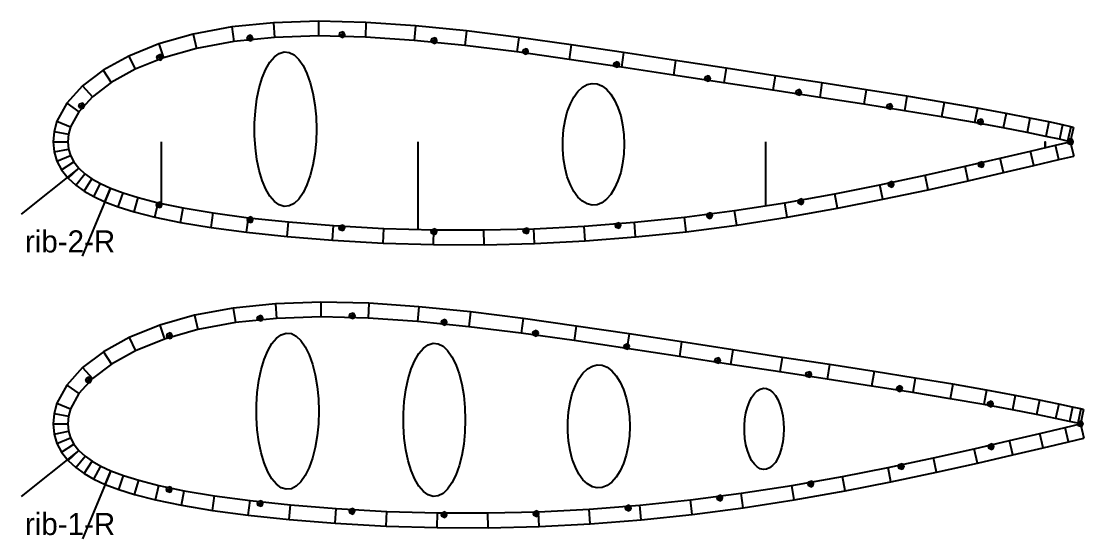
# Model space of a CAD drawing. Header units: millimetres. Extents: x 0 to 1469, y 0 to 3646.
# Drawn here: x 0 to 577, y 0 to 281 of the extents above; entities that cross this region are included whole.
import ezdxf

# ---------------------------------------------------------------- set-up
doc = ezdxf.new("R2010")
doc.units = ezdxf.units.MM
for name, color, linetype in [('CUT', 1, 'CONTINUOUS'), ('MARK', 5, 'CONTINUOUS'), ('SEAM', 3, 'CONTINUOUS'), ('TEXT', 7, 'CONTINUOUS')]:
    doc.layers.add(name, color=color, linetype=linetype)

msp = doc.modelspace()

# ---------------------------------------------------------------- linework, layer by layer
at = {"layer": 'CUT', "color": 1}
for points in [[(571.6, 223.45), (570.1, 223.79), (565.6, 224.78), (558.2, 226.38), (547.9, 228.49), (534.9, 231.02), (519.3, 233.89), (501.2, 237.02), (481, 240.36), (458.9, 243.89), (434.9, 247.59), (409.5, 251.49), (382.9, 255.6), (355.4, 259.8), (327.2, 264.1), (298.7, 268.3), (270.2, 272.3), (241.9, 275.9), (214.1, 278.7), (187.2, 280.5), (161.4, 281.1), (137, 280.3), (114.3, 278), (93.45, 274.1), (74.74, 268.8), (58.38, 262.2), (44.51, 254.5), (33.26, 245.96), (24.77, 236.59), (19.41, 226.76), (17.85, 221.17), (17.34, 215.65), (17.87, 210.15), (19.41, 205.05), (21.91, 200.33), (25.48, 195.82), (29.57, 192.06), (34.11, 188.83), (39.38, 185.83), (45.38, 183.05), (52.68, 180.29), (61.27, 177.6), (72.54, 174.72), (86.49, 171.84), (103.1, 169.06), (122.4, 166.46), (144.4, 164.12), (169.1, 162.118), (196.5, 160.608), (224, 159.811), (251.4, 159.732), (278.8, 160.383), (306.3, 161.777), (333.7, 163.92), (361.1, 166.8), (388.6, 170.4), (416, 174.66), (443.4, 179.54), (468, 184.39), (492.6, 189.61), (514.4, 194.49), (533.5, 198.9), (549.9, 202.73), (563.5, 205.94), (571.7, 207.86)], [(122.7, 272), (125.7, 272), (125.3, 273), (124.2, 273.5), (124.2, 270.5), (123.2, 270.9), (122.7, 272), (123.2, 273), (124.2, 273.5)], [(124.2, 270.5), (125.3, 270.9), (125.7, 272)], [(172.8, 273.8), (175.8, 273.8), (175.3, 274.9), (174.3, 275.3), (174.3, 272.3), (173.2, 272.8), (172.8, 273.8), (173.2, 274.9), (174.3, 275.3)], [(174.3, 272.3), (175.3, 272.8), (175.8, 273.8)], [(222.7, 270.6), (225.7, 270.6), (225.3, 271.7), (224.2, 272.1), (224.2, 269.1), (223.2, 269.6), (222.7, 270.6), (223.2, 271.7), (224.2, 272.1)], [(224.2, 269.1), (225.3, 269.6), (225.7, 270.6)], [(272.4, 264.7), (275.4, 264.7), (275, 265.8), (273.9, 266.2), (273.9, 263.2), (272.9, 263.7), (272.4, 264.7), (272.9, 265.8), (273.9, 266.2)], [(73.69, 261.5), (76.69, 261.5), (76.26, 262.5), (75.19, 263), (75.19, 260), (74.13, 260.4), (73.69, 261.5), (74.13, 262.5), (75.19, 263)], [(75.19, 260), (76.26, 260.4), (76.69, 261.5)], [(273.9, 263.2), (275, 263.7), (275.4, 264.7)], [(321.9, 257.6), (324.9, 257.6), (324.5, 258.6), (323.4, 259.1), (323.4, 256.1), (322.3, 256.5), (321.9, 257.6), (322.3, 258.6), (323.4, 259.1)], [(323.4, 256.1), (324.5, 256.5), (324.9, 257.6)], [(371.3, 250.03), (374.3, 250.03), (373.9, 251.09), (372.8, 251.53), (372.8, 248.53), (371.8, 248.97), (371.3, 250.03), (371.8, 251.09), (372.8, 251.53)], [(372.8, 248.53), (373.9, 248.97), (374.3, 250.03)], [(420.8, 242.46), (423.8, 242.46), (423.3, 243.52), (422.3, 243.96), (422.3, 240.96), (421.2, 241.4), (420.8, 242.46), (421.2, 243.52), (422.3, 243.96)], [(422.3, 240.96), (423.3, 241.4), (423.8, 242.46)], [(31.34, 235.15), (34.34, 235.15), (33.9, 236.21), (32.84, 236.65), (32.84, 233.65), (31.78, 234.09), (31.34, 235.15), (31.78, 236.21), (32.84, 236.65)], [(32.84, 233.65), (33.9, 234.09), (34.34, 235.15)], [(470.2, 234.76), (473.2, 234.76), (472.7, 235.82), (471.7, 236.26), (471.7, 233.26), (470.6, 233.7), (470.2, 234.76), (470.6, 235.82), (471.7, 236.26)], [(471.7, 233.26), (472.7, 233.7), (473.2, 234.76)], [(519.5, 226.45), (522.5, 226.45), (522.1, 227.51), (521, 227.95), (521, 224.95), (519.9, 225.39), (519.5, 226.45), (519.9, 227.51), (521, 227.95)], [(521, 224.95), (522.1, 225.39), (522.5, 226.45)], [(519.9, 203.28), (522.9, 203.28), (522.4, 204.34), (521.4, 204.78), (521.4, 201.78), (520.3, 202.22), (519.9, 203.28), (520.3, 204.34), (521.4, 204.78)], [(521.4, 201.78), (522.4, 202.22), (522.9, 203.28)], [(471, 192.51), (474, 192.51), (473.6, 193.57), (472.5, 194.01), (472.5, 191.01), (471.5, 191.45), (471, 192.51), (471.5, 193.57), (472.5, 194.01)], [(472.5, 191.01), (473.6, 191.45), (474, 192.51)], [(73.42, 181.38), (76.42, 181.38), (75.98, 182.44), (74.92, 182.88), (74.92, 179.88), (73.86, 180.32), (73.42, 181.38), (73.86, 182.44), (74.92, 182.88)], [(74.92, 179.88), (75.98, 180.32), (76.42, 181.38)], [(421.9, 183.09), (424.9, 183.09), (424.5, 184.15), (423.4, 184.59), (423.4, 181.59), (422.3, 182.03), (421.9, 183.09), (422.3, 184.15), (423.4, 184.59)], [(423.4, 181.59), (424.5, 182.03), (424.9, 183.09)], [(122.8, 173.29), (125.8, 173.29), (125.4, 174.35), (124.3, 174.79), (124.3, 171.79), (123.3, 172.23), (122.8, 173.29), (123.3, 174.35), (124.3, 174.79)], [(124.3, 171.79), (125.4, 172.23), (125.8, 173.29)], [(372.4, 175.54), (375.4, 175.54), (375, 176.6), (373.9, 177.04), (373.9, 174.04), (372.9, 174.47), (372.4, 175.54), (372.9, 176.6), (373.9, 177.04)], [(373.9, 174.04), (375, 174.47), (375.4, 175.54)], [(172.7, 168.85), (175.7, 168.85), (175.2, 169.91), (174.2, 170.35), (174.2, 167.35), (173.1, 167.79), (172.7, 168.85), (173.1, 169.91), (174.2, 170.35)], [(174.2, 167.35), (175.2, 167.79), (175.7, 168.85)], [(222.7, 166.81), (225.7, 166.81), (225.3, 167.87), (224.2, 168.31), (224.2, 165.31), (223.1, 165.75), (222.7, 166.81), (223.1, 167.87), (224.2, 168.31)], [(272.7, 167.27), (275.7, 167.27), (275.3, 168.34), (274.2, 168.77), (274.2, 165.77), (273.2, 166.21), (272.7, 167.27), (273.2, 168.34), (274.2, 168.77)], [(322.7, 170.19), (325.7, 170.19), (325.2, 171.26), (324.2, 171.69), (324.2, 168.69), (323.1, 169.13), (322.7, 170.19), (323.1, 171.26), (324.2, 171.69)], [(324.2, 168.69), (325.2, 169.13), (325.7, 170.19)], [(224.2, 165.31), (225.3, 165.75), (225.7, 166.81)], [(274.2, 165.77), (275.3, 166.21), (275.7, 167.27)], [(577, 70.21), (575.5, 70.55), (571, 71.55), (563.5, 73.16), (553.1, 75.29), (539.9, 77.85), (524.2, 80.75), (506, 83.91), (485.6, 87.28), (463.2, 90.85), (439, 94.59), (413.3, 98.53), (386.5, 102.6), (358.7, 106.9), (330.2, 111.3), (301.4, 115.5), (272.6, 119.6), (244, 123.2), (216, 126), (188.8, 127.9), (162.7, 128.5), (138.1, 127.6), (115.1, 125.3), (94.09, 121.4), (75.21, 116), (58.68, 109.4), (44.68, 101.6), (33.34, 92.96), (24.77, 83.51), (19.37, 73.59), (17.8, 67.97), (17.28, 62.4), (17.82, 56.86), (19.37, 51.73), (21.88, 46.97), (25.48, 42.43), (29.6, 38.64), (34.18, 35.38), (39.5, 32.36), (45.56, 29.55), (52.92, 26.76), (61.6, 24.05), (72.98, 21.14), (87.06, 18.23), (103.8, 15.42), (123.3, 12.8), (145.5, 10.43), (170.5, 8.413), (198.2, 6.887), (225.9, 6.082), (253.6, 6.003), (281.3, 6.661), (309, 8.069), (336.8, 10.23), (364.5, 13.14), (392.2, 16.77), (419.8, 21.08), (447.5, 26.01), (472.4, 30.91), (497.2, 36.18), (519.3, 41.11), (538.6, 45.56), (555.1, 49.43), (568.9, 52.67), (577.1, 54.62)], [(128.2, 119.8), (131.2, 119.8), (130.8, 120.8), (129.7, 121.3), (129.7, 118.3), (128.6, 118.7), (128.2, 119.8), (128.6, 120.8), (129.7, 121.3)], [(178.3, 121.1), (181.3, 121.1), (180.8, 122.1), (179.8, 122.6), (179.8, 119.6), (178.7, 120), (178.3, 121.1), (178.7, 122.1), (179.8, 122.6)], [(129.7, 118.3), (130.8, 118.7), (131.2, 119.8)], [(179.8, 119.6), (180.8, 120), (181.3, 121.1)], [(228.2, 117.6), (231.2, 117.6), (230.8, 118.6), (229.7, 119.1), (229.7, 116.1), (228.6, 116.5), (228.2, 117.6), (228.6, 118.6), (229.7, 119.1)], [(229.7, 116.1), (230.8, 116.5), (231.2, 117.6)], [(79.03, 110.3), (82.03, 110.3), (81.59, 111.3), (80.53, 111.8), (80.53, 108.8), (79.47, 109.2), (79.03, 110.3), (79.47, 111.3), (80.53, 111.8)], [(80.53, 108.8), (81.59, 109.2), (82.03, 110.3)], [(277.9, 111.6), (280.9, 111.6), (280.4, 112.6), (279.4, 113.1), (279.4, 110.1), (278.3, 110.5), (277.9, 111.6), (278.3, 112.6), (279.4, 113.1)], [(279.4, 110.1), (280.4, 110.5), (280.9, 111.6)], [(327.4, 104.4), (330.4, 104.4), (329.9, 105.4), (328.9, 105.9), (328.9, 102.9), (327.8, 103.3), (327.4, 104.4), (327.8, 105.4), (328.9, 105.9)], [(328.9, 102.9), (329.9, 103.3), (330.4, 104.4)], [(376.8, 96.82), (379.8, 96.82), (379.3, 97.88), (378.3, 98.32), (378.3, 95.32), (377.2, 95.76), (376.8, 96.82), (377.2, 97.88), (378.3, 98.32)], [(378.3, 95.32), (379.3, 95.76), (379.8, 96.82)], [(35.11, 86.2), (38.11, 86.2), (37.67, 87.26), (36.61, 87.7), (36.61, 84.7), (35.54, 85.14), (35.11, 86.2), (35.54, 87.26), (36.61, 87.7)], [(426.2, 89.24), (429.2, 89.24), (428.8, 90.3), (427.7, 90.74), (427.7, 87.74), (426.6, 88.18), (426.2, 89.24), (426.6, 90.3), (427.7, 90.74)], [(427.7, 87.74), (428.8, 88.18), (429.2, 89.24)], [(36.61, 84.7), (37.67, 85.14), (38.11, 86.2)], [(475.6, 81.54), (478.6, 81.54), (478.2, 82.6), (477.1, 83.04), (477.1, 80.04), (476.1, 80.48), (475.6, 81.54), (476.1, 82.6), (477.1, 83.04)], [(477.1, 80.04), (478.2, 80.48), (478.6, 81.54)], [(524.9, 73.22), (527.9, 73.22), (527.5, 74.28), (526.4, 74.72), (526.4, 71.72), (525.4, 72.16), (524.9, 73.22), (525.4, 74.28), (526.4, 74.72)], [(526.4, 71.72), (527.5, 72.16), (527.9, 73.22)], [(525.3, 50.03), (528.3, 50.03), (527.9, 51.09), (526.8, 51.53), (526.8, 48.53), (525.8, 48.97), (525.3, 50.03), (525.8, 51.09), (526.8, 51.53)], [(526.8, 48.53), (527.9, 48.97), (528.3, 50.03)], [(476.5, 39.25), (479.5, 39.25), (479, 40.32), (478, 40.75), (478, 37.75), (476.9, 38.19), (476.5, 39.25), (476.9, 40.32), (478, 40.75)], [(478, 37.75), (479, 38.19), (479.5, 39.25)], [(427.4, 29.79), (430.4, 29.79), (429.9, 30.85), (428.9, 31.29), (428.9, 28.29), (427.8, 28.73), (427.4, 29.79), (427.8, 30.85), (428.9, 31.29)], [(428.9, 28.29), (429.9, 28.73), (430.4, 29.79)], [(78.81, 26.77), (81.81, 26.77), (81.37, 27.83), (80.31, 28.27), (80.31, 25.27), (79.25, 25.71), (78.81, 26.77), (79.25, 27.83), (80.31, 28.27)], [(80.31, 25.27), (81.37, 25.71), (81.81, 26.77)], [(377.9, 22.16), (380.9, 22.16), (380.5, 23.22), (379.4, 23.66), (379.4, 20.66), (378.3, 21.1), (377.9, 22.16), (378.3, 23.22), (379.4, 23.66)], [(128.3, 19.15), (131.3, 19.15), (130.9, 20.21), (129.8, 20.65), (129.8, 17.65), (128.7, 18.09), (128.3, 19.15), (128.7, 20.21), (129.8, 20.65)], [(129.8, 17.65), (130.9, 18.09), (131.3, 19.15)], [(328.2, 16.7), (331.2, 16.7), (330.7, 17.76), (329.7, 18.2), (329.7, 15.2), (328.6, 15.64), (328.2, 16.7), (328.6, 17.76), (329.7, 18.2)], [(379.4, 20.66), (380.5, 21.1), (380.9, 22.16)], [(178.2, 14.92), (181.2, 14.92), (180.7, 15.98), (179.7, 16.42), (179.7, 13.42), (178.6, 13.86), (178.2, 14.92), (178.6, 15.98), (179.7, 16.42)], [(179.7, 13.42), (180.7, 13.86), (181.2, 14.92)], [(228.2, 13.07), (231.2, 13.07), (230.7, 14.13), (229.7, 14.57), (229.7, 11.57), (228.6, 12.01), (228.2, 13.07), (228.6, 14.13), (229.7, 14.57)], [(229.7, 11.57), (230.7, 12.01), (231.2, 13.07)], [(278.2, 13.62), (281.2, 13.62), (280.8, 14.68), (279.7, 15.12), (279.7, 12.12), (278.6, 12.56), (278.2, 13.62), (278.6, 14.68), (279.7, 15.12)], [(279.7, 12.12), (280.8, 12.56), (281.2, 13.62)], [(329.7, 15.2), (330.7, 15.64), (331.2, 16.7)]]:
    msp.add_lwpolyline(points, dxfattribs=at)
for points in [[(160.3, 222.45), (160.1, 215.72), (159.5, 209.16), (158.4, 202.94), (156.9, 197.23), (155.2, 192.18), (153.1, 187.9), (150.7, 184.53), (148.2, 182.13), (145.5, 180.78), (142.8, 180.51), (140.1, 181.32), (137.5, 183.2), (135.1, 186.1), (132.9, 189.94), (130.9, 194.62), (129.3, 200.02), (128, 206), (127.2, 212.41), (126.7, 219.08), (126.7, 225.83), (127.2, 232.5), (128, 238.91), (129.3, 244.89), (130.9, 250.29), (132.9, 255), (135.1, 258.8), (137.5, 261.7), (140.1, 263.6), (142.8, 264.4), (145.5, 264.1), (148.2, 262.8), (150.7, 260.4), (153.1, 257), (155.2, 252.73), (156.9, 247.67), (158.4, 241.96), (159.5, 235.75), (160.1, 229.19)], [(327.5, 214.29), (327.3, 208.98), (326.6, 203.8), (325.6, 198.9), (324.1, 194.4), (322.3, 190.41), (320.3, 187.04), (317.9, 184.38), (315.4, 182.49), (312.8, 181.42), (310.1, 181.21), (307.4, 181.85), (304.8, 183.33), (302.4, 185.62), (300.2, 188.64), (298.3, 192.33), (296.6, 196.59), (295.4, 201.31), (294.5, 206.36), (294.1, 211.62), (294.1, 216.95), (294.5, 222.21), (295.4, 227.26), (296.6, 231.98), (298.3, 236.24), (300.2, 239.93), (302.4, 242.96), (304.8, 245.24), (307.4, 246.72), (310.1, 247.37), (312.8, 247.15), (315.4, 246.09), (317.9, 244.2), (320.3, 241.53), (322.3, 238.16), (324.1, 234.17), (325.6, 229.67), (326.6, 224.77), (327.3, 219.6)], [(161.6, 69.28), (161.4, 62.48), (160.8, 55.85), (159.7, 49.57), (158.2, 43.8), (156.4, 38.7), (154.3, 34.38), (151.9, 30.97), (149.4, 28.55), (146.7, 27.18), (143.9, 26.91), (141.2, 27.73), (138.6, 29.63), (136.1, 32.55), (133.9, 36.43), (131.9, 41.16), (130.3, 46.61), (129, 52.66), (128.1, 59.13), (127.7, 65.87), (127.7, 72.69), (128.1, 79.43), (129, 85.9), (130.3, 91.94), (131.9, 97.4), (133.9, 102.1), (136.1, 106), (138.6, 108.9), (141.2, 110.8), (143.9, 111.6), (146.7, 111.4), (149.4, 110), (151.9, 107.6), (154.3, 104.2), (156.4, 99.86), (158.2, 94.75), (159.7, 88.98), (160.8, 82.71), (161.4, 76.08)], [(241.2, 64.6), (241, 57.92), (240.3, 51.42), (239.3, 45.25), (237.8, 39.59), (236, 34.58), (233.9, 30.34), (231.6, 26.99), (229.1, 24.61), (226.4, 23.27), (223.7, 23), (221, 23.81), (218.4, 25.67), (216, 28.55), (213.7, 32.35), (211.8, 36.99), (210.2, 42.35), (208.9, 48.28), (208, 54.64), (207.6, 61.25), (207.6, 67.95), (208, 74.57), (208.9, 80.92), (210.2, 86.86), (211.8, 92.21), (213.7, 96.85), (216, 100.7), (218.4, 103.5), (221, 105.4), (223.7, 106.2), (226.4, 105.9), (229.1, 104.6), (231.6, 102.2), (233.9, 98.87), (236, 94.63), (237.8, 89.61), (239.3, 83.95), (240.3, 77.79), (241, 71.28)], [(330.5, 61.03), (330.3, 55.66), (329.6, 50.44), (328.5, 45.49), (327.1, 40.94), (325.3, 36.91), (323.2, 33.51), (320.8, 30.82), (318.3, 28.91), (315.6, 27.83), (312.9, 27.61), (310.2, 28.26), (307.6, 29.76), (305.1, 32.07), (302.9, 35.12), (301, 38.85), (299.3, 43.16), (298.1, 47.92), (297.2, 53.03), (296.8, 58.34), (296.8, 63.72), (297.2, 69.03), (298.1, 74.14), (299.3, 78.9), (301, 83.2), (302.9, 86.93), (305.1, 89.99), (307.6, 92.29), (310.2, 93.79), (312.9, 94.44), (315.6, 94.22), (318.3, 93.15), (320.8, 91.24), (323.2, 88.55), (325.3, 85.14), (327.1, 81.12), (328.5, 76.57), (329.6, 71.62), (330.3, 66.39)], [(414.2, 59.67), (414.1, 56.13), (413.7, 52.67), (413, 49.4), (412.1, 46.39), (410.9, 43.73), (409.6, 41.48), (408.1, 39.7), (406.5, 38.44), (404.8, 37.73), (403.1, 37.58), (401.4, 38.01), (399.7, 39), (398.2, 40.53), (396.7, 42.55), (395.5, 45.01), (394.4, 47.86), (393.6, 51.01), (393.1, 54.38), (392.8, 57.9), (392.8, 61.45), (393.1, 64.97), (393.6, 68.34), (394.4, 71.49), (395.5, 74.34), (396.7, 76.8), (398.2, 78.82), (399.7, 80.35), (401.4, 81.34), (403.1, 81.77), (404.8, 81.62), (406.5, 80.91), (408.1, 79.65), (409.6, 77.87), (410.9, 75.62), (412.1, 72.96), (413, 69.95), (413.7, 66.68), (414.1, 63.22)]]:
    msp.add_lwpolyline(points, close=True, dxfattribs=at)
at = {"layer": 'MARK', "color": 5}
for points in [[(114.3, 278), (115.4, 270.1)], [(137, 280.3), (137.6, 272.3)], [(161.4, 281.1), (161.5, 273.1)], [(187.2, 280.5), (186.9, 272.5)], [(214.1, 278.7), (213.5, 270.7)], [(93.45, 274.1), (95.27, 266.3)], [(241.9, 275.9), (241, 267.9)], [(270.2, 272.3), (269.1, 264.4)], [(74.74, 268.8), (77.34, 261.2)], [(298.7, 268.3), (297.6, 260.4)], [(58.38, 262.2), (61.81, 255)], [(327.2, 264.1), (326, 256.2)], [(355.4, 259.8), (354.2, 251.88)], [(44.51, 254.5), (48.88, 247.83)], [(382.9, 255.6), (381.7, 247.66)], [(409.5, 251.49), (408.3, 243.58)], [(33.26, 245.96), (38.67, 240.06)], [(434.9, 247.59), (433.7, 239.69)], [(458.9, 243.89), (457.6, 235.98)], [(481, 240.36), (479.8, 232.46)], [(501.2, 237.02), (499.9, 229.13)], [(24.77, 236.59), (31.29, 231.96)], [(519.3, 233.89), (517.8, 226.02)], [(534.9, 231.02), (533.4, 223.16)], [(19.41, 226.76), (26.83, 223.76)], [(547.9, 228.49), (546.3, 220.64)], [(558.2, 226.38), (556.5, 218.55)], [(17.85, 221.17), (25.72, 219.73)], [(565.6, 224.78), (563.9, 216.97)], [(570.1, 223.79), (568.3, 215.98)], [(571.6, 223.45), (569.8, 215.65), (571.7, 207.86)], [(17.34, 215.65), (25.34, 215.65)], [(76.25, 182.13), (76.25, 215.65)], [(215.6, 168.05), (215.6, 215.65)], [(404.5, 180.96), (404.5, 215.65)], [(563.5, 205.94), (561.7, 213.72)], [(568.3, 215.65), (571.3, 215.65), (570.9, 216.71), (569.8, 217.15), (569.8, 214.15), (568.8, 214.59), (568.3, 215.65), (568.8, 216.71), (569.8, 217.15)], [(569.8, 214.15), (570.9, 214.59), (571.3, 215.65)], [(17.87, 210.15), (25.72, 211.7)], [(19.41, 205.05), (26.81, 208.1)], [(549.9, 202.73), (548.1, 210.52)], [(21.91, 200.33), (28.61, 204.7)], [(514.4, 194.49), (512.7, 202.3)], [(533.5, 198.9), (531.7, 206.69)], [(25.48, 195.82), (31.33, 201.27)], [(29.57, 192.06), (34.6, 198.28)], [(492.6, 189.61), (490.9, 197.43)], [(34.11, 188.83), (38.41, 195.58)], [(39.38, 185.83), (43.04, 192.95)], [(468, 184.39), (466.4, 192.23)], [(45.38, 183.05), (48.48, 190.43)], [(52.68, 180.29), (55.29, 187.85)], [(61.27, 177.6), (63.46, 185.3)], [(443.4, 179.54), (441.9, 187.4)], [(72.54, 174.72), (74.35, 182.52)], [(86.49, 171.84), (87.96, 179.7)], [(416, 174.66), (414.7, 182.55)], [(103.1, 169.06), (104.3, 176.97)], [(122.4, 166.46), (123.4, 174.4)], [(361.1, 166.8), (360.2, 174.74)], [(388.6, 170.4), (387.4, 178.31)], [(144.4, 164.12), (145.1, 172.08)], [(169.1, 162.118), (169.6, 170.1)], [(196.5, 160.608), (196.9, 168.6)], [(224, 159.811), (224.1, 167.81)], [(251.4, 159.732), (251.3, 167.73)], [(278.8, 160.383), (278.5, 168.38)], [(306.3, 161.777), (305.8, 169.76)], [(333.7, 163.92), (333, 171.88)], [(138.1, 127.6), (138.6, 119.7)], [(162.7, 128.5), (162.8, 120.5)], [(188.8, 127.9), (188.4, 119.9)], [(94.09, 121.4), (95.92, 113.6)], [(115.1, 125.3), (116.3, 117.4)], [(216, 126), (215.3, 118)], [(244, 123.2), (243.1, 115.2)], [(75.21, 116), (77.8, 108.5)], [(272.6, 119.6), (271.5, 111.7)], [(301.4, 115.5), (300.3, 107.6)], [(330.2, 111.3), (329, 103.3)], [(58.68, 109.4), (62.12, 102.1)], [(358.7, 106.9), (357.5, 99)], [(44.68, 101.6), (49.05, 94.91)], [(386.5, 102.6), (385.3, 94.74)], [(413.3, 98.53), (412.1, 90.62)], [(33.34, 92.96), (38.74, 87.06)], [(439, 94.59), (437.8, 86.69)], [(463.2, 90.85), (461.9, 82.94)], [(485.6, 87.28), (484.3, 79.38)], [(24.77, 83.51), (31.29, 78.87)], [(506, 83.91), (504.6, 76.03)], [(524.2, 80.75), (522.8, 72.88)], [(539.9, 77.85), (538.4, 69.99)], [(553.1, 75.29), (551.5, 67.45)], [(19.37, 73.59), (26.79, 70.6)], [(563.5, 73.16), (561.8, 65.33)], [(571, 71.55), (569.3, 63.73)], [(575.5, 70.55), (573.8, 62.74)], [(577, 70.21), (575.3, 62.4), (577.1, 54.62)], [(17.8, 67.97), (25.66, 66.53)], [(573.8, 62.4), (576.8, 62.4), (576.3, 63.46), (575.3, 63.9), (575.3, 60.9), (574.2, 61.34), (573.8, 62.4), (574.2, 63.46), (575.3, 63.9)], [(17.28, 62.4), (25.28, 62.4)], [(17.82, 56.86), (25.66, 58.41)], [(568.9, 52.67), (567, 60.46)], [(575.3, 60.9), (576.3, 61.34), (576.8, 62.4)], [(19.37, 51.73), (26.76, 54.78)], [(538.6, 45.56), (536.8, 53.35)], [(555.1, 49.43), (553.3, 57.22)], [(21.88, 46.97), (28.58, 51.35)], [(25.48, 42.43), (31.33, 47.88)], [(519.3, 41.11), (517.5, 48.92)], [(29.6, 38.64), (34.63, 44.86)], [(34.18, 35.38), (38.48, 42.13)], [(497.2, 36.18), (495.5, 44)], [(39.5, 32.36), (43.15, 39.47)], [(45.56, 29.55), (48.65, 36.93)], [(472.4, 30.91), (470.8, 38.75)], [(52.92, 26.76), (55.53, 34.32)], [(61.6, 24.05), (63.78, 31.75)], [(72.98, 21.14), (74.78, 28.94)], [(419.8, 21.08), (418.5, 28.97)], [(447.5, 26.01), (446, 33.87)], [(87.06, 18.23), (88.53, 26.1)], [(103.8, 15.42), (105, 23.34)], [(392.2, 16.77), (391, 24.69)], [(123.3, 12.8), (124.3, 20.74)], [(145.5, 10.43), (146.3, 18.4)], [(336.8, 10.23), (336, 18.2)], [(364.5, 13.14), (363.5, 21.08)], [(170.5, 8.413), (171, 16.39)], [(198.2, 6.887), (198.5, 14.88)], [(225.9, 6.082), (226, 14.08)], [(253.6, 6.003), (253.5, 14)], [(281.3, 6.661), (281, 14.66)], [(309, 8.069), (308.5, 16.05)]]:
    msp.add_lwpolyline(points, dxfattribs=at)
msp.add_lwpolyline([(556.2, 212.44), (556.2, 215.65)], close=True, dxfattribs=at)
at = {"layer": 'SEAM', "color": 3}
for points in [[(569.8, 215.65), (568.3, 215.98), (563.9, 216.97), (556.5, 218.55), (546.3, 220.64), (533.4, 223.16), (517.8, 226.02), (499.9, 229.13), (479.8, 232.46), (457.6, 235.98), (433.7, 239.69), (408.3, 243.58), (381.7, 247.66), (354.2, 251.88), (326, 256.2), (297.6, 260.4), (269.1, 264.4), (241, 267.9), (213.5, 270.7), (186.9, 272.5), (161.5, 273.1), (137.6, 272.3), (115.4, 270.1), (95.27, 266.3), (77.34, 261.2), (61.81, 255), (48.88, 247.83), (38.67, 240.06), (31.29, 231.96), (26.83, 223.76), (25.72, 219.73), (25.34, 215.65), (25.72, 211.7), (26.81, 208.1), (28.61, 204.7), (31.33, 201.27), (34.6, 198.28), (38.41, 195.58), (43.04, 192.95), (48.48, 190.43), (55.29, 187.85), (63.46, 185.3), (74.35, 182.52), (87.96, 179.7), (104.3, 176.97), (123.4, 174.4), (145.1, 172.08), (169.6, 170.1), (196.9, 168.6), (224.1, 167.81), (251.3, 167.73), (278.5, 168.38), (305.8, 169.76), (333, 171.88), (360.2, 174.74), (387.4, 178.31), (414.7, 182.55), (441.9, 187.4), (466.4, 192.23), (490.9, 197.43), (512.7, 202.3), (531.7, 206.69), (548.1, 210.52), (561.7, 213.72)], [(575.3, 62.4), (573.8, 62.74), (569.3, 63.73), (561.8, 65.33), (551.5, 67.45), (538.4, 69.99), (522.8, 72.88), (504.6, 76.03), (484.3, 79.38), (461.9, 82.94), (437.8, 86.69), (412.1, 90.62), (385.3, 94.74), (357.5, 99), (329, 103.3), (300.3, 107.6), (271.5, 111.7), (243.1, 115.2), (215.3, 118), (188.4, 119.9), (162.8, 120.5), (138.6, 119.7), (116.3, 117.4), (95.92, 113.6), (77.8, 108.5), (62.12, 102.1), (49.05, 94.91), (38.74, 87.06), (31.29, 78.87), (26.79, 70.6), (25.66, 66.53), (25.28, 62.4), (25.66, 58.41), (26.76, 54.78), (28.58, 51.35), (31.33, 47.88), (34.63, 44.86), (38.48, 42.13), (43.15, 39.47), (48.65, 36.93), (55.53, 34.32), (63.78, 31.75), (74.78, 28.94), (88.53, 26.1), (105, 23.34), (124.3, 20.74), (146.3, 18.4), (171, 16.39), (198.5, 14.88), (226, 14.08), (253.5, 14), (281, 14.66), (308.5, 16.05), (336, 18.2), (363.5, 21.08), (391, 24.69), (418.5, 28.97), (446, 33.87), (470.8, 38.75), (495.5, 44), (517.5, 48.92), (536.8, 53.35), (553.3, 57.22), (567, 60.46)]]:
    msp.add_lwpolyline(points, close=True, dxfattribs=at)
for points in [[(31.33, 201.27), (0, 176.4)], [(48.48, 190.43), (33.11, 153.5)], [(31.33, 47.88), (0, 23.01)], [(48.65, 36.93), (33.29, 0)]]:
    msp.add_lwpolyline(points, dxfattribs=at)

# ---------------------------------------------------------------- texts
at = {"layer": 'TEXT', "color": 7}
for s, p in [('rib-2-R', (2, 155.5)), ('rib-1-R', (2, 2))]:
    msp.add_text(s, height=12, dxfattribs=at).set_placement(p)

doc.saveas('drawing.dxf')
